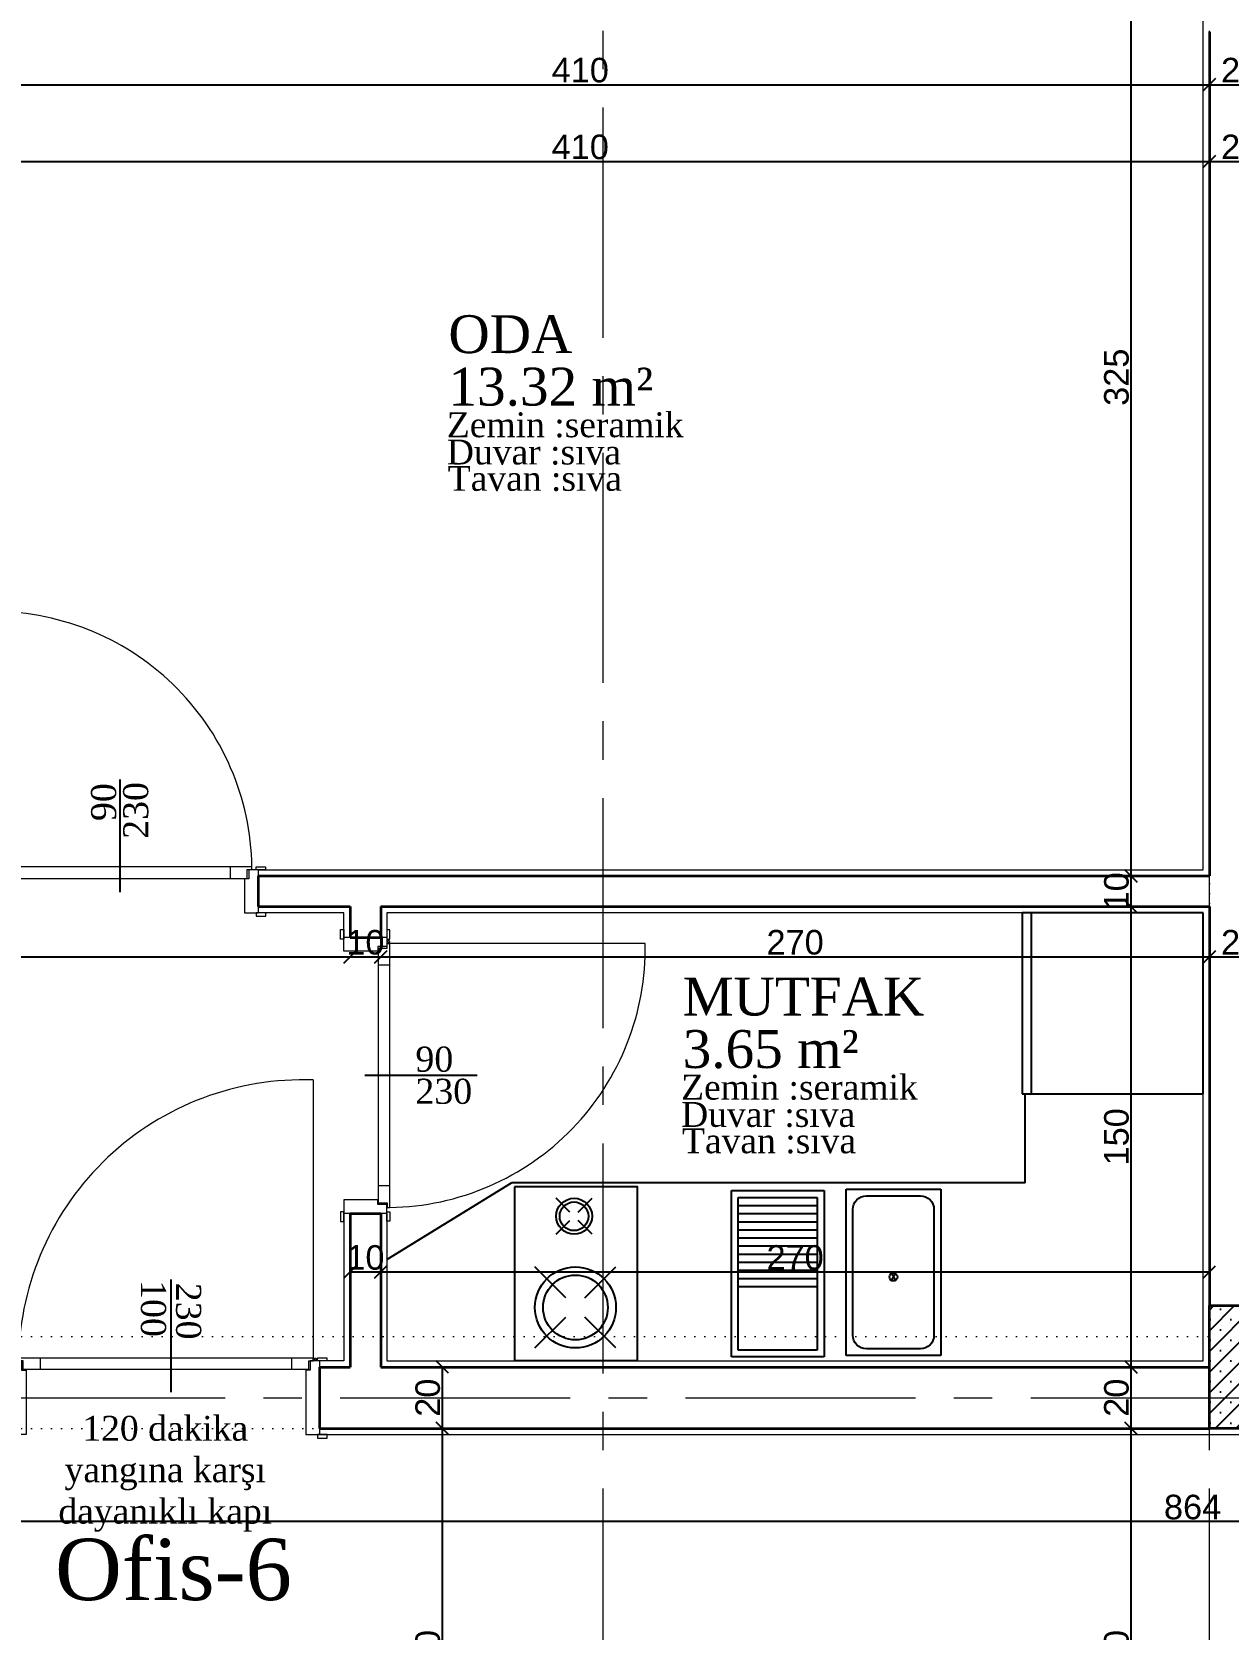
# Model space of a CAD drawing. Header units: centimetres. Extents: x 14449 to 53524, y -19051 to -10746.
# Drawn here: x 34164 to 34554, y -11988 to -11468 of the extents above; entities that cross this region are included whole.
import ezdxf

# ---------------------------------------------------------------- set-up
doc = ezdxf.new("R2010")
doc.units = ezdxf.units.CM
doc.linetypes.add('CENTER2', pattern=[112.5, 75, -12.5, 12.5, -12.5])
doc.linetypes.add('DOT2', pattern=[3.175, 0, -3.175])
doc.layers.add('Kapi_Pencere', color=7, linetype='Continuous')
for name, color, linetype, lineweight in [('P-AKS', 255, 'Continuous', 5), ('P-KİRİŞ', 130, 'DOT2', 5), ('P-KOLON', 255, 'Continuous', 35), ('P-TARAMA', 252, 'Continuous', 5), ('P-ÖLÇÜ İÇ', 243, 'Continuous', 0), ('rtm-duv tugla', 22, 'Continuous', 35), ('rtm-kapı-ahsap', 35, 'Continuous', 13), ('rtm-mhl-yazı-adı', 150, 'Continuous', 30), ('rtm-mhl-yazı-malzeme', 7, 'Continuous', 13), ('rtm-sıva', 252, 'Continuous', 15)]:
    doc.layers.add(name, color=color, linetype=linetype, lineweight=lineweight)
doc.styles.add('ARIAL', font='times.ttf')
doc.styles.get("Standard").update_dxf_attribs({"font": 'arial.ttf'})
doc.styles.add('ölçü', font='times.ttf', dxfattribs={"height": 10})
doc.dimstyles.new('İÇ ÖLÇÜ', dxfattribs={"dimtxt": 8, "dimasz": 4, "dimexe": 1.25, "dimexo": 0.625, "dimtad": 1, "dimdec": 0, "dimtxsty": 'Standard', "dimblk": 'OBLIQUE', "dimcen": 2.5, "dimse1": 1, "dimse2": 1, "dimclrd": 256, "dimclrt": 256, "dimadec": 0, "dimazin": 0, "dimtfac": 1, "dimtdec": 0, "dimtmove": 1, "dimatfit": 3, "dimldrblk": 'OBLIQUE', "dimfxl": 1, "dimarcsym": 0})

# ---------------------------------------------------------------- blocks, each defined once
blk = doc.blocks.new('IKUTGK')
at = {"layer": 'P-KİRİŞ'}
for points in [[(36246.89, -7661.1), (36246.89, -7246.1)], [(35836.89, -7671.1), (36246.89, -7671.1)], [(35836.89, -7701.1), (36246.89, -7701.1)]]:
    blk.add_lwpolyline(points, dxfattribs=at)
blk = doc.blocks.new('YTHTHTY')
at = {"layer": 'P-TARAMA', "lineweight": -3}
h = blk.add_hatch(dxfattribs=at)
h.set_pattern_fill('SACNCR', color=256, scale=2, style=0)
h.paths.add_polyline_path([(32095.2, -9501.94), (32155.2, -9501.94), (32155.2, -9461.94), (32095.2, -9461.94)])
at = {"layer": 'P-KOLON', "linetype": 'Continuous'}
blk.add_lwpolyline([(32095.2, -9461.94), (32155.2, -9461.94), (32155.2, -9501.94), (32095.2, -9501.94)], close=True, dxfattribs=at)
blk = doc.blocks.new('YTUJ7U')
at = {"layer": 'P-AKS', "linetype": 'CENTER2'}
for points in [[(27383.12, -9962.63), (27383.12, -8554.55)], [(27580.62, -9962.63), (27580.62, -8554.55)], [(25834.86, -9295.51), (29322.56, -9295.51)]]:
    blk.add_lwpolyline(points, dxfattribs=at)
blk = doc.blocks.new('KAPI')
at = {"layer": 'rtm-kapı-ahsap'}
for p, q in [((8056.48, 304.69), (8056.48, 307.73)), ((8056.48, 307.73), (8057.45, 307.73)), ((8057.45, 307.73), (8057.45, 304.69)), ((8072.58, 307.78), (8071.45, 307.78)), ((8071.45, 307.78), (8071.45, 304.69)), ((8072.58, 304.69), (8072.58, 307.78)), ((8056.46, 303.27), (8056.46, 217.24)), ((8057.45, 303.27), (8056.46, 303.27)), ((8057.45, 304.69), (8056.48, 304.69)), ((8057.39, 301.77), (8057.39, 303.27)), ((8057.45, 305.26), (8057.45, 302.29)), ((8057.45, 305.26), (8071.45, 305.26)), ((8057.45, 302.29), (8060.42, 302.29)), ((8060.42, 302.29), (8060.42, 300.8)), ((8071.45, 300.8), (8071.45, 305.26)), ((8071.45, 304.69), (8072.58, 304.69)), ((8060.28, 301.77), (8057.39, 301.77)), ((8060.28, 218.74), (8060.28, 301.77)), ((8060.42, 300.8), (8071.45, 300.8)), ((8056.46, 296.2), (8060.28, 296.2)), ((8056.46, 224.31), (8060.28, 224.31)), ((8057.39, 218.74), (8057.39, 217.24)), ((8060.28, 218.74), (8057.39, 218.74)), ((8060.42, 218.23), (8060.42, 219.71)), ((8060.42, 219.71), (8071.45, 219.71)), ((8071.45, 219.71), (8071.45, 215.26)), ((7973.28, 217.24), (8056.46, 217.24)), ((8057.45, 217.24), (8056.46, 217.24)), ((8056.48, 215.82), (8056.48, 212.78)), ((8057.45, 215.82), (8056.48, 215.82)), ((8057.45, 218.23), (8060.42, 218.23)), ((8057.45, 215.26), (8057.45, 218.23)), ((8057.45, 212.78), (8057.45, 215.82)), ((8057.45, 215.26), (8071.45, 215.26)), ((8071.45, 215.82), (8072.58, 215.82)), ((8071.45, 212.73), (8071.45, 215.82)), ((8072.58, 215.82), (8072.58, 212.73)), ((8056.48, 212.78), (8057.45, 212.78)), ((8072.58, 212.73), (8071.45, 212.73))]:
    blk.add_line(p, q, dxfattribs=at)
at = {"layer": 'rtm-kapı-ahsap', "const_width": 0.388}
blk.add_lwpolyline([(8056.86, 216.32, 1), (8056.86, 216.92, 1)], format="xyb", close=True, dxfattribs=at)
at = {"layer": 'rtm-kapı-ahsap'}
blk.add_arc((8057.71, 218.83), 84.45, 90.8537, 181.0762, dxfattribs=at)
blk = doc.blocks.new('_Oblique')
at = {"color": 0, "linetype": 'ByBlock', "lineweight": -2}
blk.add_line((-0.5, -0.5), (0.5, 0.5), dxfattribs=at)
blk = doc.blocks.new('*D4832')
at = {"layer": 'Defpoints', "color": 0, "lineweight": 30, "transparency": 16777216}
for p in [(34137.89, -11487.21), (34547.89, -11485.25), (34547.89, -11485.63)]:
    blk.add_point(p, dxfattribs=at)
at = {"layer": 'P-ÖLÇÜ İÇ', "lineweight": -2, "transparency": 16777216}
blk.add_line((34137.89, -11485.25), (34547.89, -11485.25), dxfattribs=at)
at = {"layer": 'P-ÖLÇÜ İÇ', "lineweight": -2, "transparency": 16777216, "xscale": 4, "yscale": 4, "zscale": 4, "rotation": 180}
blk.add_blockref('_Oblique', (34137.89, -11485.25), dxfattribs=at)
at = {"layer": 'P-ÖLÇÜ İÇ', "lineweight": -2, "transparency": 16777216, "xscale": 4, "yscale": 4, "zscale": 4}
blk.add_blockref('_Oblique', (34547.89, -11485.25), dxfattribs=at)
at = {"layer": 'P-ÖLÇÜ İÇ', "transparency": 16777216, "insert": (34342.89, -11480.54), "char_height": 8, "attachment_point": 5}
blk.add_mtext('410', dxfattribs=at)
blk = doc.blocks.new('*D4824')
at = {"layer": 'Defpoints', "color": 0, "lineweight": 30, "transparency": 16777216}
for p in [(34547.89, -11485.63), (34567.89, -11485.25), (34567.89, -11485.26)]:
    blk.add_point(p, dxfattribs=at)
at = {"layer": 'P-ÖLÇÜ İÇ', "lineweight": -2, "transparency": 16777216}
blk.add_line((34547.89, -11485.25), (34567.89, -11485.25), dxfattribs=at)
at = {"layer": 'P-ÖLÇÜ İÇ', "lineweight": -2, "transparency": 16777216, "xscale": 4, "yscale": 4, "zscale": 4, "rotation": 180}
blk.add_blockref('_Oblique', (34547.89, -11485.25), dxfattribs=at)
at = {"layer": 'P-ÖLÇÜ İÇ', "lineweight": -2, "transparency": 16777216, "xscale": 4, "yscale": 4, "zscale": 4}
blk.add_blockref('_Oblique', (34567.89, -11485.25), dxfattribs=at)
at = {"layer": 'P-ÖLÇÜ İÇ', "transparency": 16777216, "insert": (34557.89, -11480.54), "char_height": 8, "attachment_point": 5}
blk.add_mtext('20', dxfattribs=at)
blk = doc.blocks.new('*D4843')
at = {"layer": 'Defpoints', "color": 0, "lineweight": 30, "transparency": 16777216}
for p in [(34137.89, -11510.27), (34547.89, -11510.27), (34547.89, -11510.27)]:
    blk.add_point(p, dxfattribs=at)
at = {"layer": 'P-ÖLÇÜ İÇ', "lineweight": -2, "transparency": 16777216}
blk.add_line((34137.89, -11510.27), (34547.89, -11510.27), dxfattribs=at)
at = {"layer": 'P-ÖLÇÜ İÇ', "lineweight": -2, "transparency": 16777216, "xscale": 4, "yscale": 4, "zscale": 4, "rotation": 180}
blk.add_blockref('_Oblique', (34137.89, -11510.27), dxfattribs=at)
at = {"layer": 'P-ÖLÇÜ İÇ', "lineweight": -2, "transparency": 16777216, "xscale": 4, "yscale": 4, "zscale": 4}
blk.add_blockref('_Oblique', (34547.89, -11510.27), dxfattribs=at)
at = {"layer": 'P-ÖLÇÜ İÇ', "transparency": 16777216, "insert": (34342.89, -11505.56), "char_height": 8, "attachment_point": 5}
blk.add_mtext('410', dxfattribs=at)
blk = doc.blocks.new('*D4844')
at = {"layer": 'Defpoints', "color": 0, "lineweight": 30, "transparency": 16777216}
for p in [(34547.89, -11510.27), (34567.89, -11510.27), (34567.89, -11510.27)]:
    blk.add_point(p, dxfattribs=at)
at = {"layer": 'P-ÖLÇÜ İÇ', "lineweight": -2, "transparency": 16777216}
blk.add_line((34547.89, -11510.27), (34567.89, -11510.27), dxfattribs=at)
at = {"layer": 'P-ÖLÇÜ İÇ', "lineweight": -2, "transparency": 16777216, "xscale": 4, "yscale": 4, "zscale": 4, "rotation": 180}
blk.add_blockref('_Oblique', (34547.89, -11510.27), dxfattribs=at)
at = {"layer": 'P-ÖLÇÜ İÇ', "lineweight": -2, "transparency": 16777216, "xscale": 4, "yscale": 4, "zscale": 4}
blk.add_blockref('_Oblique', (34567.89, -11510.27), dxfattribs=at)
at = {"layer": 'P-ÖLÇÜ İÇ', "transparency": 16777216, "insert": (34557.89, -11505.56), "char_height": 8, "attachment_point": 5}
blk.add_mtext('20', dxfattribs=at)
blk = doc.blocks.new('*D4718')
at = {"layer": 'Defpoints', "color": 0, "lineweight": 30, "transparency": 16777216}
for p in [(34267.89, -11769.41), (33657.89, -11771.1), (34267.89, -11770.97)]:
    blk.add_point(p, dxfattribs=at)
at = {"layer": 'P-ÖLÇÜ İÇ', "lineweight": -2, "transparency": 16777216}
blk.add_line((33657.89, -11769.41), (34267.89, -11769.41), dxfattribs=at)
at = {"layer": 'P-ÖLÇÜ İÇ', "lineweight": -2, "transparency": 16777216, "xscale": 4, "yscale": 4, "zscale": 4, "rotation": 180}
blk.add_blockref('_Oblique', (33657.89, -11769.41), dxfattribs=at)
at = {"layer": 'P-ÖLÇÜ İÇ', "lineweight": -2, "transparency": 16777216, "xscale": 4, "yscale": 4, "zscale": 4}
blk.add_blockref('_Oblique', (34267.89, -11769.41), dxfattribs=at)
at = {"layer": 'P-ÖLÇÜ İÇ', "transparency": 16777216, "insert": (33962.89, -11764.7), "char_height": 8, "attachment_point": 5}
blk.add_mtext('610', dxfattribs=at)
blk = doc.blocks.new('*D4719')
at = {"layer": 'Defpoints', "color": 0, "lineweight": 30, "transparency": 16777216}
for p in [(34277.89, -11769.31), (34277.89, -11769.41), (34267.89, -11770.97)]:
    blk.add_point(p, dxfattribs=at)
at = {"layer": 'P-ÖLÇÜ İÇ', "lineweight": -2, "transparency": 16777216}
blk.add_line((34267.89, -11769.41), (34277.89, -11769.41), dxfattribs=at)
at = {"layer": 'P-ÖLÇÜ İÇ', "lineweight": -2, "transparency": 16777216, "xscale": 4, "yscale": 4, "zscale": 4, "rotation": 180}
blk.add_blockref('_Oblique', (34267.89, -11769.41), dxfattribs=at)
at = {"layer": 'P-ÖLÇÜ İÇ', "lineweight": -2, "transparency": 16777216, "xscale": 4, "yscale": 4, "zscale": 4}
blk.add_blockref('_Oblique', (34277.89, -11769.41), dxfattribs=at)
at = {"layer": 'P-ÖLÇÜ İÇ', "transparency": 16777216, "insert": (34272.89, -11764.7), "char_height": 8, "attachment_point": 5}
blk.add_mtext('10', dxfattribs=at)
blk = doc.blocks.new('*D4875')
at = {"layer": 'Defpoints', "color": 0, "lineweight": 30, "transparency": 16777216}
for p in [(34277.89, -11769.31), (34547.89, -11769.41), (34547.89, -11769.41)]:
    blk.add_point(p, dxfattribs=at)
at = {"layer": 'P-ÖLÇÜ İÇ', "lineweight": -2, "transparency": 16777216}
blk.add_line((34277.89, -11769.41), (34547.89, -11769.41), dxfattribs=at)
at = {"layer": 'P-ÖLÇÜ İÇ', "lineweight": -2, "transparency": 16777216, "xscale": 4, "yscale": 4, "zscale": 4, "rotation": 180}
blk.add_blockref('_Oblique', (34277.89, -11769.41), dxfattribs=at)
at = {"layer": 'P-ÖLÇÜ İÇ', "lineweight": -2, "transparency": 16777216, "xscale": 4, "yscale": 4, "zscale": 4}
blk.add_blockref('_Oblique', (34547.89, -11769.41), dxfattribs=at)
at = {"layer": 'P-ÖLÇÜ İÇ', "transparency": 16777216, "insert": (34412.89, -11764.7), "char_height": 8, "attachment_point": 5}
blk.add_mtext('270', dxfattribs=at)
blk = doc.blocks.new('*D4876')
at = {"layer": 'Defpoints', "color": 0, "lineweight": 30, "transparency": 16777216}
for p in [(34547.89, -11769.41), (34567.89, -11769.38), (34567.89, -11769.41)]:
    blk.add_point(p, dxfattribs=at)
at = {"layer": 'P-ÖLÇÜ İÇ', "lineweight": -2, "transparency": 16777216}
blk.add_line((34547.89, -11769.41), (34567.89, -11769.41), dxfattribs=at)
at = {"layer": 'P-ÖLÇÜ İÇ', "lineweight": -2, "transparency": 16777216, "xscale": 4, "yscale": 4, "zscale": 4, "rotation": 180}
blk.add_blockref('_Oblique', (34547.89, -11769.41), dxfattribs=at)
at = {"layer": 'P-ÖLÇÜ İÇ', "lineweight": -2, "transparency": 16777216, "xscale": 4, "yscale": 4, "zscale": 4}
blk.add_blockref('_Oblique', (34567.89, -11769.41), dxfattribs=at)
at = {"layer": 'P-ÖLÇÜ İÇ', "transparency": 16777216, "insert": (34557.89, -11764.7), "char_height": 8, "attachment_point": 5}
blk.add_mtext('20', dxfattribs=at)
blk = doc.blocks.new('*D4911')
at = {"layer": 'Defpoints', "color": 0, "lineweight": 30, "transparency": 16777216}
for p in [(34110.39, -11953.43), (34110.39, -11953.43), (34974.39, -11953.43)]:
    blk.add_point(p, dxfattribs=at)
at = {"layer": 'P-ÖLÇÜ İÇ', "lineweight": -2, "transparency": 16777216}
blk.add_line((34974.39, -11953.43), (34110.39, -11953.43), dxfattribs=at)
at = {"layer": 'P-ÖLÇÜ İÇ', "lineweight": -2, "transparency": 16777216, "xscale": 4, "yscale": 4, "zscale": 4, "rotation": 180}
blk.add_blockref('_Oblique', (34110.39, -11953.43), dxfattribs=at)
at = {"layer": 'P-ÖLÇÜ İÇ', "lineweight": -2, "transparency": 16777216, "xscale": 4, "yscale": 4, "zscale": 4}
blk.add_blockref('_Oblique', (34974.39, -11953.43), dxfattribs=at)
at = {"layer": 'P-ÖLÇÜ İÇ', "transparency": 16777216, "insert": (34542.39, -11948.72), "char_height": 8, "attachment_point": 5}
blk.add_mtext('864', dxfattribs=at)
blk = doc.blocks.new('*D4811')
at = {"layer": 'Defpoints', "color": 0, "lineweight": 30, "transparency": 16777216}
for p in [(34522.33, -11923.05), (34522.33, -11923.05), (34522.33, -12073.05)]:
    blk.add_point(p, dxfattribs=at)
at = {"layer": 'P-ÖLÇÜ İÇ', "lineweight": -2, "transparency": 16777216}
blk.add_line((34522.33, -12073.05), (34522.33, -11923.05), dxfattribs=at)
at = {"layer": 'P-ÖLÇÜ İÇ', "lineweight": -2, "transparency": 16777216, "xscale": 4, "yscale": 4, "zscale": 4}
for p, rotation in [((34522.33, -11923.05), 90), ((34522.33, -12073.05), 270)]:
    blk.add_blockref('_Oblique', p, dxfattribs=dict(at, rotation=rotation))
at = {"layer": 'P-ÖLÇÜ İÇ', "transparency": 16777216, "insert": (34517.62, -11998.05), "char_height": 8, "attachment_point": 5, "rotation": 90}
blk.add_mtext('150', dxfattribs=at)
blk = doc.blocks.new('*D4812')
at = {"layer": 'Defpoints', "color": 0, "lineweight": 30, "transparency": 16777216}
for p in [(34522.33, -11753.05), (34522.33, -11753.05), (34522.33, -11903.05)]:
    blk.add_point(p, dxfattribs=at)
at = {"layer": 'P-ÖLÇÜ İÇ', "lineweight": -2, "transparency": 16777216}
blk.add_line((34522.33, -11903.05), (34522.33, -11753.05), dxfattribs=at)
at = {"layer": 'P-ÖLÇÜ İÇ', "lineweight": -2, "transparency": 16777216, "xscale": 4, "yscale": 4, "zscale": 4}
for p, rotation in [((34522.33, -11753.05), 90), ((34522.33, -11903.05), 270)]:
    blk.add_blockref('_Oblique', p, dxfattribs=dict(at, rotation=rotation))
at = {"layer": 'P-ÖLÇÜ İÇ', "transparency": 16777216, "insert": (34517.62, -11828.05), "char_height": 8, "attachment_point": 5, "rotation": 90}
blk.add_mtext('150', dxfattribs=at)
blk = doc.blocks.new('*D4813')
at = {"layer": 'Defpoints', "color": 0, "lineweight": 30, "transparency": 16777216}
for p in [(34522.33, -11743.05), (34522.33, -11743.05), (34522.33, -11753.05)]:
    blk.add_point(p, dxfattribs=at)
at = {"layer": 'P-ÖLÇÜ İÇ', "lineweight": -2, "transparency": 16777216}
blk.add_line((34522.33, -11753.05), (34522.33, -11743.05), dxfattribs=at)
at = {"layer": 'P-ÖLÇÜ İÇ', "lineweight": -2, "transparency": 16777216, "xscale": 4, "yscale": 4, "zscale": 4}
for p, rotation in [((34522.33, -11743.05), 90), ((34522.33, -11753.05), 270)]:
    blk.add_blockref('_Oblique', p, dxfattribs=dict(at, rotation=rotation))
at = {"layer": 'P-ÖLÇÜ İÇ', "transparency": 16777216, "insert": (34517.62, -11748.05), "char_height": 8, "attachment_point": 5, "rotation": 90}
blk.add_mtext('10', dxfattribs=at)
blk = doc.blocks.new('*D4814')
at = {"layer": 'Defpoints', "color": 0, "lineweight": 30, "transparency": 16777216}
for p in [(34522.33, -11418.05), (34522.33, -11418.05), (34522.33, -11743.05)]:
    blk.add_point(p, dxfattribs=at)
at = {"layer": 'P-ÖLÇÜ İÇ', "lineweight": -2, "transparency": 16777216}
blk.add_line((34522.33, -11743.05), (34522.33, -11418.05), dxfattribs=at)
at = {"layer": 'P-ÖLÇÜ İÇ', "lineweight": -2, "transparency": 16777216, "xscale": 4, "yscale": 4, "zscale": 4}
for p, rotation in [((34522.33, -11418.05), 90), ((34522.33, -11743.05), 270)]:
    blk.add_blockref('_Oblique', p, dxfattribs=dict(at, rotation=rotation))
at = {"layer": 'P-ÖLÇÜ İÇ', "transparency": 16777216, "insert": (34517.62, -11580.55), "char_height": 8, "attachment_point": 5, "rotation": 90}
blk.add_mtext('325', dxfattribs=at)
blk = doc.blocks.new('*D4819')
at = {"layer": 'Defpoints', "color": 0, "lineweight": 30, "transparency": 16777216}
for p in [(34297.93, -11903.05), (34297.93, -11923.05), (34297.93, -11923.05)]:
    blk.add_point(p, dxfattribs=at)
at = {"layer": 'P-ÖLÇÜ İÇ', "lineweight": -2, "transparency": 16777216}
blk.add_line((34297.93, -11903.05), (34297.93, -11923.05), dxfattribs=at)
at = {"layer": 'P-ÖLÇÜ İÇ', "lineweight": -2, "transparency": 16777216, "xscale": 4, "yscale": 4, "zscale": 4}
for p, rotation in [((34297.93, -11903.05), 90), ((34297.93, -11923.05), 270)]:
    blk.add_blockref('_Oblique', p, dxfattribs=dict(at, rotation=rotation))
at = {"layer": 'P-ÖLÇÜ İÇ', "transparency": 16777216, "insert": (34293.22, -11913.05), "char_height": 8, "attachment_point": 5, "rotation": 90}
blk.add_mtext('20', dxfattribs=at)
blk = doc.blocks.new('*D4820')
at = {"layer": 'Defpoints', "color": 0, "lineweight": 30, "transparency": 16777216}
for p in [(34297.93, -11923.05), (34297.37, -12073.05), (34297.93, -12073.05)]:
    blk.add_point(p, dxfattribs=at)
at = {"layer": 'P-ÖLÇÜ İÇ', "lineweight": -2, "transparency": 16777216}
blk.add_line((34297.93, -11923.05), (34297.93, -12073.05), dxfattribs=at)
at = {"layer": 'P-ÖLÇÜ İÇ', "lineweight": -2, "transparency": 16777216, "xscale": 4, "yscale": 4, "zscale": 4}
for p, rotation in [((34297.93, -11923.05), 90), ((34297.93, -12073.05), 270)]:
    blk.add_blockref('_Oblique', p, dxfattribs=dict(at, rotation=rotation))
at = {"layer": 'P-ÖLÇÜ İÇ', "transparency": 16777216, "insert": (34293.22, -11998.05), "char_height": 8, "attachment_point": 5, "rotation": 90}
blk.add_mtext('150', dxfattribs=at)
blk = doc.blocks.new('*D4806')
at = {"layer": 'Defpoints', "color": 0, "lineweight": 30, "transparency": 16777216}
for p in [(34277.89, -11872.11), (34277.89, -11872.11), (34547.89, -11872.11)]:
    blk.add_point(p, dxfattribs=at)
at = {"layer": 'P-ÖLÇÜ İÇ', "lineweight": -2, "transparency": 16777216}
blk.add_line((34547.89, -11872.11), (34277.89, -11872.11), dxfattribs=at)
at = {"layer": 'P-ÖLÇÜ İÇ', "lineweight": -2, "transparency": 16777216, "xscale": 4, "yscale": 4, "zscale": 4, "rotation": 180}
blk.add_blockref('_Oblique', (34277.89, -11872.11), dxfattribs=at)
at = {"layer": 'P-ÖLÇÜ İÇ', "lineweight": -2, "transparency": 16777216, "xscale": 4, "yscale": 4, "zscale": 4}
blk.add_blockref('_Oblique', (34547.89, -11872.11), dxfattribs=at)
at = {"layer": 'P-ÖLÇÜ İÇ', "transparency": 16777216, "insert": (34412.89, -11867.4), "char_height": 8, "attachment_point": 5}
blk.add_mtext('270', dxfattribs=at)
blk = doc.blocks.new('*D4807')
at = {"layer": 'Defpoints', "color": 0, "lineweight": 30, "transparency": 16777216}
for p in [(34267.89, -11872.11), (34267.89, -11872.11), (34277.89, -11872.11)]:
    blk.add_point(p, dxfattribs=at)
at = {"layer": 'P-ÖLÇÜ İÇ', "lineweight": -2, "transparency": 16777216}
blk.add_line((34277.89, -11872.11), (34267.89, -11872.11), dxfattribs=at)
at = {"layer": 'P-ÖLÇÜ İÇ', "lineweight": -2, "transparency": 16777216, "xscale": 4, "yscale": 4, "zscale": 4, "rotation": 180}
blk.add_blockref('_Oblique', (34267.89, -11872.11), dxfattribs=at)
at = {"layer": 'P-ÖLÇÜ İÇ', "lineweight": -2, "transparency": 16777216, "xscale": 4, "yscale": 4, "zscale": 4}
blk.add_blockref('_Oblique', (34277.89, -11872.11), dxfattribs=at)
at = {"layer": 'P-ÖLÇÜ İÇ', "transparency": 16777216, "insert": (34272.89, -11867.4), "char_height": 8, "attachment_point": 5}
blk.add_mtext('10', dxfattribs=at)
blk = doc.blocks.new('*D5007')
at = {"layer": 'Defpoints', "color": 0, "lineweight": 30, "transparency": 16777216}
for p in [(34522.33, -11903.05), (34522.33, -11903.05), (34522.33, -11923.05)]:
    blk.add_point(p, dxfattribs=at)
at = {"layer": 'P-ÖLÇÜ İÇ', "lineweight": -2, "transparency": 16777216}
blk.add_line((34522.33, -11923.05), (34522.33, -11903.05), dxfattribs=at)
at = {"layer": 'P-ÖLÇÜ İÇ', "lineweight": -2, "transparency": 16777216, "xscale": 4, "yscale": 4, "zscale": 4}
for p, rotation in [((34522.33, -11903.05), 90), ((34522.33, -11923.05), 270)]:
    blk.add_blockref('_Oblique', p, dxfattribs=dict(at, rotation=rotation))
at = {"layer": 'P-ÖLÇÜ İÇ', "transparency": 16777216, "insert": (34517.62, -11913.05), "char_height": 8, "attachment_point": 5, "rotation": 90}
blk.add_mtext('20', dxfattribs=at)
blk = doc.blocks.new('K-100')
at = {"layer": 'rtm-kapı-ahsap'}
for p, q in [((-34310.84, -13701.23), (-34309.69, -13701.23)), ((-34310.84, -13704.35), (-34310.84, -13701.23)), ((-34309.69, -13701.23), (-34309.69, -13704.35)), ((-34285.45, -13701.28), (-34285.45, -13704.35)), ((-34284.47, -13701.28), (-34285.45, -13701.28)), ((-34284.47, -13704.35), (-34284.47, -13701.28)), ((-34309.69, -13704.35), (-34310.84, -13704.35)), ((-34309.69, -13708.28), (-34309.69, -13703.78)), ((-34285.45, -13703.78), (-34309.69, -13703.78)), ((-34288.45, -13708.28), (-34309.69, -13708.28)), ((-34285.45, -13706.78), (-34288.45, -13706.78)), ((-34288.45, -13706.78), (-34288.45, -13708.28)), ((-34288.32, -13801.27), (-34288.32, -13707.3)), ((-34288.32, -13707.3), (-34285.4, -13707.3)), ((-34285.45, -13703.78), (-34285.45, -13706.78)), ((-34285.45, -13704.35), (-34284.47, -13704.35)), ((-34285.45, -13705.79), (-34284.45, -13705.79)), ((-34285.4, -13707.3), (-34285.4, -13705.79)), ((-34284.45, -13705.79), (-34284.45, -13802.79)), ((-34284.45, -13712.93), (-34288.32, -13712.93)), ((-34284.45, -13795.64), (-34288.32, -13795.64)), ((-34309.69, -13800.29), (-34309.69, -13804.79)), ((-34288.45, -13800.29), (-34309.69, -13800.29)), ((-34288.45, -13801.79), (-34288.45, -13800.29)), ((-34285.45, -13801.79), (-34288.45, -13801.79)), ((-34288.32, -13801.27), (-34285.4, -13801.27)), ((-34285.45, -13804.79), (-34285.45, -13801.79)), ((-34285.45, -13802.79), (-34284.45, -13802.79)), ((-34285.4, -13801.27), (-34285.4, -13802.79)), ((-34192.99, -13802.79), (-34284.45, -13802.79)), ((-34309.69, -13804.22), (-34310.84, -13804.22)), ((-34310.84, -13804.22), (-34310.84, -13807.34)), ((-34310.84, -13807.34), (-34309.69, -13807.34)), ((-34309.69, -13807.34), (-34309.69, -13804.22)), ((-34285.45, -13804.79), (-34309.69, -13804.79)), ((-34285.45, -13807.29), (-34285.45, -13804.22)), ((-34285.45, -13804.22), (-34284.47, -13804.22)), ((-34284.47, -13807.29), (-34285.45, -13807.29)), ((-34284.47, -13804.22), (-34284.47, -13807.29))]:
    blk.add_line(p, q, dxfattribs=at)
at = {"layer": 'rtm-kapı-ahsap', "const_width": 0.392}
blk.add_lwpolyline([(-34284.86, -13803.72, -1), (-34284.86, -13803.11, -1)], format="xyb", close=True, dxfattribs=at)
at = {"layer": 'rtm-kapı-ahsap'}
blk.add_arc((-34286.59, -13799.42), 93.66, 357.9436, 88.6917, dxfattribs=at)

msp = doc.modelspace()

# ---------------------------------------------------------------- linework, layer by layer
at = {"color": 253, "lineweight": 25}
for p, q in [((34545.89, -11755.05), (34486.89, -11755.05)), ((34486.89, -11755.05), (34486.89, -11814.05)), ((34489.96, -11814.05), (34489.96, -11755.05)), ((34545.89, -11814.05), (34545.89, -11755.05)), ((34486.89, -11814.05), (34545.89, -11814.05)), ((34487.89, -11843.05), (34487.89, -11814.05)), ((34279.89, -11868.05), (34320.48, -11843.05)), ((34487.89, -11843.05), (34320.48, -11843.05)), ((34339.49, -11852.55), (34335.01, -11848.07)), ((34342.25, -11852.55), (34346.72, -11848.07)), ((34392.14, -11899.77), (34392.14, -11845.57)), ((34392.14, -11845.57), (34422.33, -11845.57)), ((34394.34, -11897.57), (34394.34, -11847.77)), ((34394.34, -11847.77), (34420.13, -11847.77)), ((34420.13, -11847.77), (34420.13, -11897.57)), ((34422.33, -11845.57), (34422.33, -11899.77)), ((34429.53, -11899.3), (34429.53, -11845.1)), ((34429.53, -11845.1), (34460.33, -11845.1)), ((34460.33, -11845.1), (34460.33, -11899.3)), ((34394.34, -11850.41), (34420.13, -11850.41)), ((34394.34, -11853.05), (34420.13, -11853.05)), ((34335.01, -11859.78), (34339.49, -11855.31)), ((34346.72, -11859.78), (34342.25, -11855.31)), ((34394.34, -11855.69), (34420.13, -11855.69)), ((34394.34, -11858.33), (34420.13, -11858.33)), ((34394.34, -11860.97), (34420.13, -11860.97)), ((34394.34, -11863.61), (34420.13, -11863.61)), ((34394.34, -11866.25), (34420.13, -11866.25)), ((34394.34, -11868.89), (34420.13, -11868.89)), ((34338.2, -11880.52), (34328.11, -11870.44)), ((34344.42, -11880.52), (34354.51, -11870.44)), ((34394.34, -11871.53), (34420.13, -11871.53)), ((34394.34, -11874.17), (34420.13, -11874.17)), ((34444.3, -11872.53), (34445.55, -11874.86)), ((34444.3, -11874.86), (34445.55, -11872.53)), ((34394.34, -11876.81), (34420.13, -11876.81)), ((34328.11, -11896.84), (34338.2, -11886.75)), ((34354.51, -11896.84), (34344.42, -11886.75)), ((34422.33, -11899.77), (34392.14, -11899.77)), ((34420.13, -11897.57), (34394.34, -11897.57)), ((34460.33, -11899.3), (34429.53, -11899.3))]:
    msp.add_line(p, q, dxfattribs=at)
msp.add_lwpolyline([(34321.48, -11844.36), (34321.48, -11900.89), (34361.53, -11900.89), (34361.53, -11844.36)], close=True, dxfattribs=at)
msp.add_lwpolyline([(34458.13, -11851.7), (34458.13, -11892.7, -0.414214), (34453.73, -11897.1), (34436.13, -11897.1, -0.414214), (34431.73, -11892.7), (34431.73, -11851.7, -0.414214), (34436.13, -11847.3), (34453.73, -11847.3, -0.414214)], format="xyb", close=True, dxfattribs=at)
for centre, radius in [((34340.87, -11853.93), 5.86), ((34340.87, -11853.93), 4.68), ((34341.31, -11883.64), 13.2), ((34341.31, -11883.64), 10.56), ((34444.93, -11873.7), 1.32)]:
    msp.add_circle(centre, radius, dxfattribs=at)
at = {"layer": 'Kapi_Pencere', "linetype": 'Continuous', "lineweight": 25}
for p, q in [((34192.89, -11711.61), (34192.89, -11748.3)), ((34309.34, -11808.05), (34272.65, -11808.05)), ((34209.5, -11874.58), (34209.5, -11911.28))]:
    msp.add_line(p, q, dxfattribs=at)
at = {"layer": 'rtm-duv tugla'}
for p, q in [((34547.89, -11468.05), (34547.89, -11743.05)), ((34237.89, -11743.05), (34547.89, -11743.05)), ((34237.89, -11743.05), (34237.89, -11753.05)), ((34237.89, -11753.05), (34267.89, -11753.05)), ((34267.89, -11753.05), (34267.89, -11763.05)), ((34277.89, -11753.05), (34547.89, -11753.05)), ((34277.89, -11753.05), (34277.89, -11763.05)), ((34547.89, -11753.05), (34547.89, -11883.05)), ((34267.89, -11763.05), (34277.89, -11763.05)), ((34267.89, -11853.05), (34267.89, -11903.05)), ((34267.89, -11853.05), (34277.89, -11853.05)), ((34277.89, -11853.05), (34277.89, -11903.05)), ((34257.89, -11903.05), (34267.89, -11903.05)), ((34257.89, -11903.05), (34257.89, -11923.05)), ((34277.89, -11903.05), (34547.89, -11903.05)), ((34257.89, -11923.05), (34547.89, -11923.05))]:
    msp.add_line(p, q, dxfattribs=at)
at = {"layer": 'rtm-sıva'}
for points in [[(34237.89, -11741.05), (34545.89, -11741.05), (34545.89, -11416.05), (34599.89, -11416.05), (34599.89, -11470.05), (34569.89, -11470.05), (34569.89, -11741.05), (34877.89, -11741.05)], [(34265.89, -11763.05), (34265.89, -11755.05), (34237.89, -11755.05)], [(34279.89, -11853.05), (34279.89, -11901.05), (34480.89, -11901.05), (34480.89, -11901.05), (34545.89, -11901.05), (34545.89, -11755.05), (34279.89, -11755.05), (34279.89, -11763.05)], [(34265.89, -11853.05), (34265.89, -11901.05), (34257.89, -11901.05)], [(34257.89, -11925.05), (34857.89, -11925.05)]]:
    msp.add_lwpolyline(points, dxfattribs=at)

# ---------------------------------------------------------------- block references
at = {"layer": 'rtm-kapı-ahsap', "lineweight": 30}
for p, rotation in [((33932.64, -3683.61), 270), ((42337.34, -11547.8), 180)]:
    msp.add_blockref('KAPI', p, dxfattribs=dict(at, rotation=rotation))
at = {"layer": 'rtm-kapı-ahsap', "lineweight": 30, "xscale": 0.990000000000001, "yscale": 0.990000000000001, "zscale": 0.990000000000001, "rotation": 90.00000000000001}
msp.add_blockref('K-100', (20591.15, 22041.54), dxfattribs=at)
at = {"layer": 'rtm-sıva'}
for name, p in [('YTUJ7U', (6967.28, -2617.54)), ('YTHTHTY', (2452.7, -2421.11)), ('IKUTGK', (-1699, -4221.95))]:
    msp.add_blockref(name, p, dxfattribs=at)

# ---------------------------------------------------------------- texts
at = {"layer": 'Kapi_Pencere', "linetype": 'Continuous', "lineweight": 25, "style": 'ölçü'}
for s, rotation, p in [('90', 90.0847, (34191.67, -11725.15)), ('230', 90.0847, (34202.13, -11730.95)), ('90', 359.9153, (34289.17, -11806.81)), ('230', 359.9153, (34289.16, -11817.27)), ('100', 269.9487, (34199.77, -11874.73)), ('230', 269.9487, (34211.22, -11875.59))]:
    msp.add_text(s, height=8.165, rotation=rotation, dxfattribs=at).set_placement(p)
at = {"layer": 'rtm-mhl-yazı-adı', "lineweight": 30, "insert": (34171.75, -11958.97), "char_height": 20, "attachment_point": 1, "style": 'ARIAL'}
msp.add_mtext_dynamic_manual_height_columns('Ofis-6', width=150.595, gutter_width=1250, heights=[0], dxfattribs=at)
at = {"layer": 'rtm-mhl-yazı-malzeme', "lineweight": 30, "style": 'ölçü'}
for s, p in [('ODA', (34299.93, -11572.69)), ('13.32 m²', (34299.93, -11589.78)), ('MUTFAK', (34376.25, -11788.52)), ('3.65 m²', (34376.25, -11805.61))]:
    msp.add_text(s, height=12.346, dxfattribs=at).set_placement(p)
at = {"layer": 'rtm-mhl-yazı-malzeme', "style": 'ölçü'}
for s, p in [('Zemin :seramik', (34299.42, -11600.09)), ('Duvar :sıva', (34299.42, -11608.98)), ('Tavan :sıva', (34299.72, -11617.56)), ('Zemin :seramik', (34375.74, -11815.92)), ('Duvar :sıva', (34375.74, -11824.8)), ('Tavan :sıva', (34376.04, -11833.39))]:
    msp.add_text(s, height=8.1003, dxfattribs=at).set_placement(p)
at = {"layer": 'rtm-mhl-yazı-malzeme', "insert": (34169.36, -11956.74), "char_height": 8.1003, "attachment_point": 7, "style": 'ölçü'}
msp.add_mtext_dynamic_manual_height_columns('\\pxqc;{\\C4;120 dakika \\Pyangına karşı\\Pdayanıklı kapı}', width=76.6404, gutter_width=12.5, heights=[0], dxfattribs=at)

# ---------------------------------------------------------------- dimensions: what is measured, and where the dimension line sits
at = {"layer": 'P-ÖLÇÜ İÇ'}
for base, p1, p2, picture, middle in [((34522.33, -11418.05), (34522.33, -11743.05), (34522.33, -11418.05), '*D4814', (34517.62, -11580.55)), ((34522.33, -11753.05), (34522.33, -11903.05), (34522.33, -11753.05), '*D4812', (34517.62, -11828.05)), ((34297.93, -11923.05), (34297.93, -11903.05), (34297.93, -11923.05), '*D4819', (34293.22, -11913.05)), ((34297.93, -12073.05), (34297.93, -11923.05), (34297.37, -12073.05), '*D4820', (34293.22, -11998.05)), ((34522.33, -11923.05), (34522.33, -12073.05), (34522.33, -11923.05), '*D4811', (34517.62, -11998.05))]:
    dim = msp.add_linear_dim(base=base, p1=p1, p2=p2, angle=90, dimstyle='İÇ ÖLÇÜ', dxfattribs=at)
    dim.commit()
    dim.dimension.update_dxf_attribs({"geometry": picture, "text_midpoint": middle})
for base, p1, p2, picture, middle in [((34547.89, -11485.25), (34137.89, -11487.21), (34547.89, -11485.63), '*D4832', (34342.89, -11480.54)), ((34567.89, -11485.25), (34547.89, -11485.63), (34567.89, -11485.26), '*D4824', (34557.89, -11480.54)), ((34547.89, -11510.27), (34137.89, -11510.27), (34547.89, -11510.27), '*D4843', (34342.89, -11505.56)), ((34567.89, -11510.27), (34547.89, -11510.27), (34567.89, -11510.27), '*D4844', (34557.89, -11505.56)), ((34267.89, -11769.41), (33657.89, -11771.1), (34267.89, -11770.97), '*D4718', (33962.89, -11764.7)), ((34547.89, -11769.41), (34277.89, -11769.31), (34547.89, -11769.41), '*D4875', (34412.89, -11764.7)), ((34567.89, -11769.41), (34547.89, -11769.41), (34567.89, -11769.38), '*D4876', (34557.89, -11764.7)), ((34277.89, -11872.11), (34547.89, -11872.11), (34277.89, -11872.11), '*D4806', (34412.89, -11867.4)), ((34110.39, -11953.43), (34974.39, -11953.43), (34110.39, -11953.43), '*D4911', (34542.39, -11948.72))]:
    dim = msp.add_linear_dim(base=base, p1=p1, p2=p2, dimstyle='İÇ ÖLÇÜ', dxfattribs=at)
    dim.commit()
    dim.dimension.update_dxf_attribs({"geometry": picture, "text_midpoint": middle})
dim = msp.add_linear_dim(base=(34522.33, -11743.05), p1=(34522.33, -11753.05), p2=(34522.33, -11743.05), angle=90, dimstyle='İÇ ÖLÇÜ', dxfattribs=at)
dim.commit()
dim.dimension.update_dxf_attribs({"geometry": '*D4813', "text_midpoint": (34522.33, -11748.05), "dimtype": 160})
for base, p1, p2, picture, middle in [((34277.89, -11769.41), (34267.89, -11770.97), (34277.89, -11769.31), '*D4719', (34272.89, -11769.41)), ((34267.89, -11872.11), (34277.89, -11872.11), (34267.89, -11872.11), '*D4807', (34272.89, -11872.11))]:
    dim = msp.add_linear_dim(base=base, p1=p1, p2=p2, dimstyle='İÇ ÖLÇÜ', dxfattribs=at)
    dim.commit()
    dim.dimension.update_dxf_attribs({"geometry": picture, "text_midpoint": middle, "dimtype": 160})
dim = msp.add_aligned_dim(p1=(34522.33, -11923.05), p2=(34522.33, -11903.05), distance=0, dimstyle='İÇ ÖLÇÜ', dxfattribs=at)
dim.commit()
dim.dimension.update_dxf_attribs({"geometry": '*D5007', "text_midpoint": (34517.62, -11913.05)})

doc.saveas('drawing.dxf')
